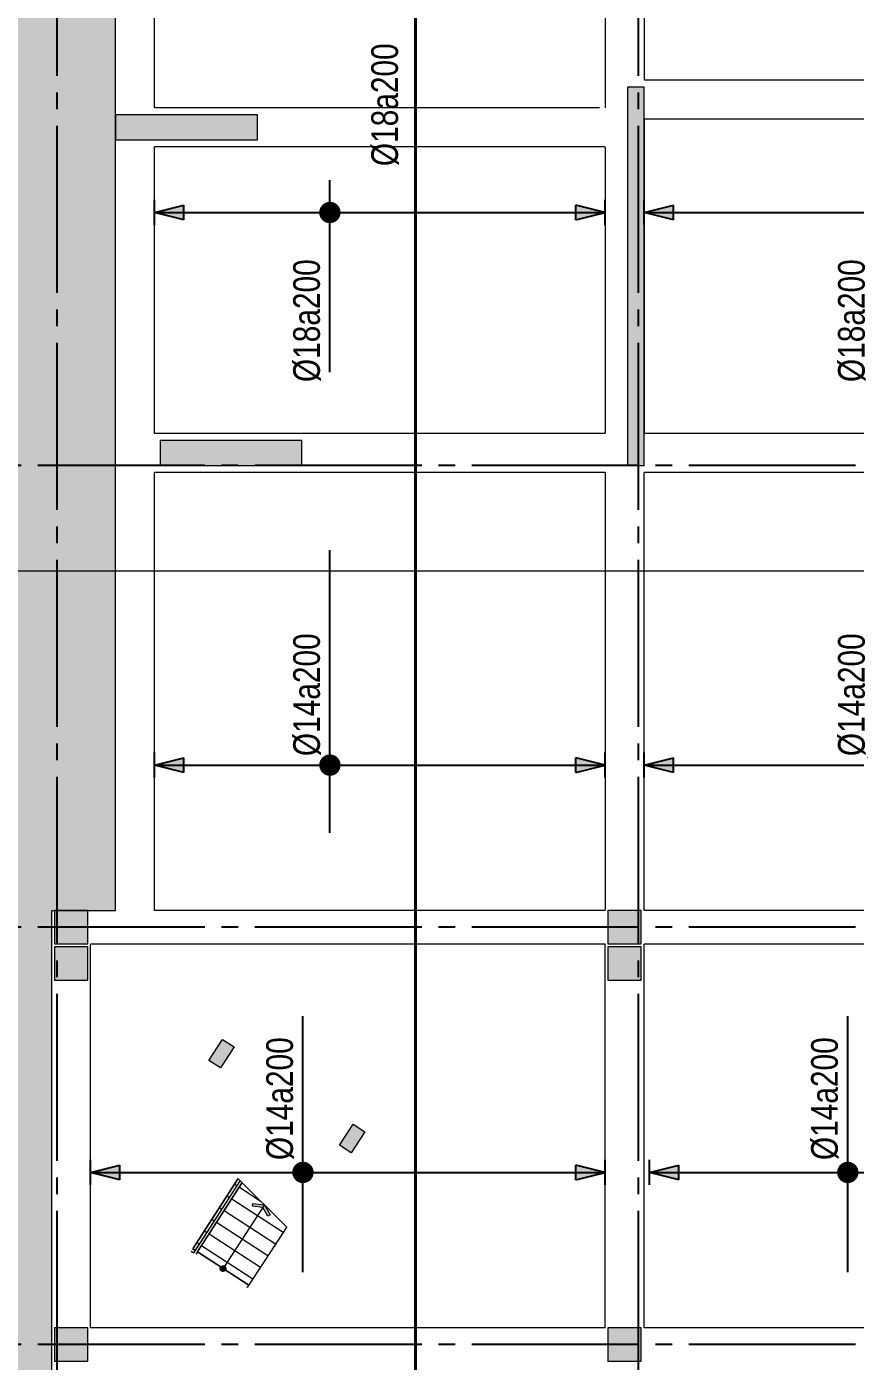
# Model space of a CAD drawing. Header units: millimetres. Extents: x -3819597 to -2591384, y 582389 to 820195.
# Drawn here: x -2690206 to -2675308, y 667731 to 691715 of the extents above; entities that cross this region are included whole.
import ezdxf
from ezdxf.enums import TextEntityAlignment as Align
from ezdxf.xclip import XClip

# ---------------------------------------------------------------- set-up
doc = ezdxf.new("R2010")
doc.units = ezdxf.units.MM
doc.header["$MEASUREMENT"] = 0
doc.header["$XCLIPFRAME"] = 0
for name, pattern in [('CENTER', [2, 1.25, -0.25, 0.25, -0.25]), ('CHG_XX_Damsan_Ham 2$0$CHG_XX_Damsan_Ham 2$0$HIDDEN', [0.375, 0.25, -0.125]), ('CHG_XX_Damsan_Ham 2$0$MB Ham 2$0$Hidden21', [3, 2, -1]), ('CHG_XX_Luoi truc$0$MB_Luoi truc$0$Center101', [13, 10, -1, 1, -1]), ('HIDDEN', [0.375, 0.25, -0.125])]:
    doc.linetypes.add(name, pattern=pattern)
doc.layers.get('0').update_dxf_attribs({"lineweight": 9})
doc.layers.get('Defpoints').update_dxf_attribs({"color": 10, "lineweight": 0})
for name, color, linetype in [('02HN. TEXT B', 1, 'Continuous'), ('08HN. SSS X', 6, 'Continuous'), ('12HN. GRID', 1, 'CENTER'), ("CHG_XX_Damsan_Ham 2$0$CHG_XX_Damsan_Ham 2$0$'S_General_Hatch_8", 8, 'Continuous'), ('CHG_XX_Damsan_Ham 2$0$MB Ham 2$0$Staircase', 30, 'Continuous'), ('CHG_XX_Damsan_Ham 2$0$MB Ham 2$0$Staircase Hidden', 34, 'CHG_XX_Damsan_Ham 2$0$MB Ham 2$0$Hidden21'), ('CHG_XX_Luoi truc$0$Grid', 34, 'Continuous'), ('CHG_XX_Luoi truc$0$Grid Line', 8, 'CHG_XX_Luoi truc$0$MB_Luoi truc$0$Center101'), ('dim', 51, 'Continuous')]:
    doc.layers.add(name, color=color, linetype=linetype)
for name, color, linetype, lineweight, plot in [('CHG_XX_Cot_Ham 2$0$NS-Column-H2', 90, 'Continuous', 13, False), ('CHG_XX_Cot_Ham 2$0$NS-Column-H2 @ 1', 90, 'Continuous', 13, False), ('CHG_XX_Cot_Ham 2$0$NS-Column-H2 @ 150', 90, 'Continuous', 13, False)]:
    doc.layers.add(name, color=color, linetype=linetype, lineweight=lineweight, plot=plot)
for name, color, linetype, lineweight in [('CHG_XX_Cot_Ham 2$0$NS-Pier-H2', 150, 'Continuous', 13), ('CHG_XX_Cot_Ham 2$0$NS-Pier-H2 @ 1', 150, 'Continuous', 13), ('CHG_XX_Cot_Ham 2$0$NS-Pier-H2 @ 150', 150, 'Continuous', 13), ("CHG_XX_Damsan_Ham 2$0$CHG_XX_Damsan_Ham 2$0$'S_General_Hidden_1 Thin", 1, 'CHG_XX_Damsan_Ham 2$0$CHG_XX_Damsan_Ham 2$0$HIDDEN', 18), ('CHG_XX_Damsan_Ham 2$0$CHG_XX_Damsan_Ham 2$0$DBAO', 3, 'Continuous', 13), ('CHG_XX_Damsan_Ham 2$0$CHG_XX_Damsan_Ham 2$0$mach ngung thi cong', 6, 'Continuous', 13), ('CHG_XX_Damsan_Ham 2$0$HATCH', 57, 'Continuous', 9), ('CHG_XX_Damsan_Ham 2$0$mach ngung thi cong', 6, 'Continuous', 13), ('CHG_XX_Damsan_Ham 2$0$tam cap ram', 8, 'Continuous', 5), ('thep chay suot', 5, 'HIDDEN', 40)]:
    doc.layers.add(name, color=color, linetype=linetype, lineweight=lineweight)
doc.styles.add('[HN042014]STYLE', font='arial.ttf', dxfattribs={"width": 0.8})
doc.styles.add('CHG_XX_Luoi truc$0$MB_Luoi truc$0$Grid A-F$0$VNI-HelveCB', font='VHELVCB_0.TTF')

# ---------------------------------------------------------------- blocks, each defined once
blk = doc.blocks.new('*U689')
at = {"layer": 'thep chay suot', "linetype": 'HIDDEN', "ltscale": 10}
blk.add_line((-20797.7, 0), (2669, 0), dxfattribs=at)
at = {"layer": '02HN. TEXT B', "linetype": 'ByBlock', "style": '[HN042014]STYLE', "width": 0.8, "flags": 8}
blk.add_attdef('1', text='', height=160, dxfattribs=at).set_placement((-938.4, 185.3), align=Align.MIDDLE_LEFT)
blk.add_attdef('0', text='', height=160, dxfattribs=at).set_placement((-351.3, 10.6), align=Align.MIDDLE_CENTER)
at = {"layer": 'Defpoints', "color": 9, "linetype": 'ByBlock', "style": '[HN042014]STYLE', "width": 0.8, "flags": 9}
for tag, p in [('2', (-9987.5, -1744.7)), ('3', (-9987.5, -2149.5)), ('4', (-9987.5, -2554.3)), ('5', (-9987.5, -2944.7))]:
    blk.add_attdef(tag, text='', height=250, dxfattribs=at).set_placement(p, align=Align.MIDDLE_CENTER)
blk = doc.blocks.new('*U251')
at = {"layer": '12HN. GRID', "linetype": 'Continuous'}
h = blk.add_hatch(color=256, dxfattribs=at)
h.dxf.hatch_style = 1
h.paths.add_polyline_path([(-44, 1206.5), (44, 1206.5), (0, 1382.5)])
h = blk.add_hatch(color=256, dxfattribs=at)
h.dxf.hatch_style = 1
h.paths.add_polyline_path([(0, -2234.2), (44, -2058.2), (-44, -2058.2)])
at = {"layer": '08HN. SSS X', "linetype": 'ByBlock', "ltscale": 10}
for p, q in [((-956.6, 0), (193.5, 0)), ((-956.6, 0), (-956.6, 0)), ((193.5, 0), (193.5, 0))]:
    blk.add_line(p, q, dxfattribs=at)
at = {"layer": '12HN. GRID', "linetype": 'Continuous'}
for p, q in [((-75, 1382.5), (75, 1382.5)), ((-44, 1206.5), (0, 1382.5)), ((0, 1382.5), (0, -2234.2)), ((0, 1382.5), (44, 1206.5)), ((-44, 1206.5), (44, 1206.5)), ((-44, -2058.2), (44, -2058.2)), ((-44, -2058.2), (0, -2234.2)), ((0, -2234.2), (44, -2058.2)), ((-75, -2234.2), (75, -2234.2))]:
    blk.add_line(p, q, dxfattribs=at)
at = {"layer": '12HN. GRID', "linetype": 'Continuous', "const_width": 64, "flags": 128}
blk.add_lwpolyline([(-32, 0, 1), (32, 0, 1)], format="xyb", close=True, dxfattribs=at)
at = {"layer": '02HN. TEXT B', "linetype": 'ByBlock', "style": '[HN042014]STYLE', "width": 0.8, "flags": 8}
blk.add_attdef('0', text='', height=160, dxfattribs=at).set_placement((1102.5, 160), align=Align.MIDDLE_CENTER)
blk.add_attdef('1', text='', height=160, dxfattribs=at).set_placement((-1015.8, 140), align=Align.MIDDLE_LEFT)
at = {"layer": 'Defpoints', "color": 9, "linetype": 'ByBlock', "style": '[HN042014]STYLE', "width": 0.8, "flags": 9}
for tag, p in [('2', (1563.3, 2083.7)), ('3', (1563.3, 1678.9)), ('4', (1563.3, 1274.1)), ('5', (1563.3, 883.7))]:
    blk.add_attdef(tag, text='', height=250, dxfattribs=at).set_placement(p, align=Align.MIDDLE_CENTER)
blk = doc.blocks.new('*U252')
at = {"layer": '12HN. GRID', "linetype": 'Continuous'}
h = blk.add_hatch(color=256, dxfattribs=at)
h.dxf.hatch_style = 1
h.paths.add_polyline_path([(-44, 1206.5), (44, 1206.5), (0, 1382.5)])
h = blk.add_hatch(color=256, dxfattribs=at)
h.dxf.hatch_style = 1
h.paths.add_polyline_path([(0, -2000.8), (44, -1824.8), (-44, -1824.8)])
at = {"layer": '08HN. SSS X', "linetype": 'ByBlock', "ltscale": 10}
for p, q in [((-404.7, 0), (1287.1, 0)), ((-404.7, 0), (-404.7, 0)), ((1287.1, 0), (1287.1, 0))]:
    blk.add_line(p, q, dxfattribs=at)
at = {"layer": '12HN. GRID', "linetype": 'Continuous'}
for p, q in [((-75, 1382.5), (75, 1382.5)), ((-44, 1206.5), (0, 1382.5)), ((0, 1382.5), (0, -2000.8)), ((0, 1382.5), (44, 1206.5)), ((-44, 1206.5), (44, 1206.5)), ((-44, -1824.8), (44, -1824.8)), ((-44, -1824.8), (0, -2000.8)), ((0, -2000.8), (44, -1824.8)), ((-75, -2000.8), (75, -2000.8))]:
    blk.add_line(p, q, dxfattribs=at)
at = {"layer": '12HN. GRID', "linetype": 'Continuous', "const_width": 64, "flags": 128}
blk.add_lwpolyline([(-32, 0, 1), (32, 0, 1)], format="xyb", close=True, dxfattribs=at)
at = {"layer": '02HN. TEXT B', "linetype": 'ByBlock', "style": '[HN042014]STYLE', "width": 0.8, "flags": 8}
blk.add_attdef('0', text='', height=160, dxfattribs=at).set_placement((1102.5, 160), align=Align.MIDDLE_CENTER)
blk.add_attdef('1', text='', height=160, dxfattribs=at).set_placement((53.8, 140), align=Align.MIDDLE_LEFT)
at = {"layer": 'Defpoints', "color": 9, "linetype": 'ByBlock', "style": '[HN042014]STYLE', "width": 0.8, "flags": 9}
for tag, p in [('2', (2756.9, 2083.7)), ('3', (2756.9, 1678.9)), ('4', (2756.9, 1274.1)), ('5', (2756.9, 883.7))]:
    blk.add_attdef(tag, text='', height=250, dxfattribs=at).set_placement(p, align=Align.MIDDLE_CENTER)
blk = doc.blocks.new('*U253')
at = {"layer": '12HN. GRID', "linetype": 'Continuous'}
h = blk.add_hatch(color=256, dxfattribs=at)
h.dxf.hatch_style = 1
h.paths.add_polyline_path([(-44, 1011.7), (44, 1011.7), (0, 1187.7)])
h = blk.add_hatch(color=256, dxfattribs=at)
h.dxf.hatch_style = 1
h.paths.add_polyline_path([(0, -2162.3), (44, -1986.3), (-44, -1986.3)])
at = {"layer": '08HN. SSS X', "linetype": 'ByBlock', "ltscale": 10}
for p, q in [((-598, 0), (935.2, 0)), ((-598, 0), (-598, 0)), ((935.2, 0), (935.2, 0))]:
    blk.add_line(p, q, dxfattribs=at)
at = {"layer": '12HN. GRID', "linetype": 'Continuous'}
for p, q in [((-75, 1187.7), (75, 1187.7)), ((-44, 1011.7), (0, 1187.7)), ((0, 1187.7), (0, -2162.3)), ((0, 1187.7), (44, 1011.7)), ((-44, 1011.7), (44, 1011.7)), ((-44, -1986.3), (44, -1986.3)), ((-44, -1986.3), (0, -2162.3)), ((0, -2162.3), (44, -1986.3)), ((-75, -2162.3), (75, -2162.3))]:
    blk.add_line(p, q, dxfattribs=at)
at = {"layer": '12HN. GRID', "linetype": 'Continuous', "const_width": 64, "flags": 128}
blk.add_lwpolyline([(-32, 0, 1), (32, 0, 1)], format="xyb", close=True, dxfattribs=at)
at = {"layer": '02HN. TEXT B', "linetype": 'ByBlock', "style": '[HN042014]STYLE', "width": 0.8, "flags": 8}
blk.add_attdef('0', text='', height=160, dxfattribs=at).set_placement((1102.5, 160), align=Align.MIDDLE_CENTER)
blk.add_attdef('1', text='', height=160, dxfattribs=at).set_placement((74, 140), align=Align.MIDDLE_LEFT)
at = {"layer": 'Defpoints', "color": 9, "linetype": 'ByBlock', "style": '[HN042014]STYLE', "width": 0.8, "flags": 9}
for tag, p in [('2', (2830, 20641.1)), ('3', (2830, 20236.4)), ('4', (2830, 19831.6)), ('5', (2830, 19441.1))]:
    blk.add_attdef(tag, text='', height=250, dxfattribs=at).set_placement(p, align=Align.MIDDLE_CENTER)
blk = doc.blocks.new('*U1036')
at = {"layer": 'CHG_XX_Cot_Ham 2$0$NS-Column-H2 @ 1'}
h = blk.add_hatch(color=256, dxfattribs=at)
h.dxf.hatch_style = 1
h.paths.add_polyline_path([(-300, -300), (-300, 300), (300, 300), (300, -300)])
at = {"layer": 'CHG_XX_Cot_Ham 2$0$NS-Column-H2 @ 150'}
h = blk.add_hatch(color=256, dxfattribs=at)
h.dxf.hatch_style = 1
h.paths.add_polyline_path([(-300, -300), (-300, 300), (300, 300), (300, -300)])
blk = doc.blocks.new('CHG_XX_Cot_Ham 2$0$HoBoi_C600x600')
at = {"layer": 'CHG_XX_Cot_Ham 2$0$NS-Column-H2'}
blk.add_lwpolyline([(300, -300), (300, 300), (-300, 300), (-300, -300)], close=True, dxfattribs=at)
blk.add_blockref('*U1036', (0, 0), dxfattribs=at)
blk = doc.blocks.new('*U1035')
at = {"layer": 'CHG_XX_Cot_Ham 2$0$NS-Pier-H2 @ 1'}
h = blk.add_hatch(color=256, dxfattribs=at)
h.dxf.hatch_style = 1
h.paths.add_polyline_path([(450, 0), (0, 0), (0, -2550), (450, -2550)])
at = {"layer": 'CHG_XX_Cot_Ham 2$0$NS-Pier-H2 @ 150'}
h = blk.add_hatch(color=256, dxfattribs=at)
h.dxf.hatch_style = 1
h.paths.add_polyline_path([(450, 0), (0, 0), (0, -2550), (450, -2550)])
blk = doc.blocks.new('CHG_XX_Cot_Ham 2$0$Block A_C450x2250')
at = {"layer": 'CHG_XX_Cot_Ham 2$0$NS-Pier-H2'}
blk.add_lwpolyline([(450, -2550), (0, -2550), (0, 0), (450, 0)], close=True, dxfattribs=at)
blk.add_blockref('*U1035', (0, 0), dxfattribs=at)
blk = doc.blocks.new('*U1029')
at = {"layer": 'CHG_XX_Luoi truc$0$Grid Line'}
blk.add_line((0, 0), (0, 608), dxfattribs=at)
at = {"layer": 'CHG_XX_Luoi truc$0$Grid', "lineweight": -2, "style": 'CHG_XX_Luoi truc$0$MB_Luoi truc$0$Grid A-F$0$VNI-HelveCB'}
for tag, p in [('GRIDSUB', (0, 617)), ('GRID', (0, -9))]:
    blk.add_attdef(tag, text='', height=5, dxfattribs=at).set_placement(p, align=Align.MIDDLE)
blk = doc.blocks.new('*U1031')
at = {"layer": 'CHG_XX_Luoi truc$0$Grid Line'}
blk.add_line((0, 0), (0, 438), dxfattribs=at)
at = {"layer": 'CHG_XX_Luoi truc$0$Grid', "lineweight": -2, "style": 'CHG_XX_Luoi truc$0$MB_Luoi truc$0$Grid A-F$0$VNI-HelveCB'}
for tag, p in [('GRIDSUB', (0, 447)), ('GRID', (0, -9))]:
    blk.add_attdef(tag, text='', height=5, dxfattribs=at).set_placement(p, align=Align.MIDDLE)
blk = doc.blocks.new('CHG_XX_Luoi truc')
at = {"layer": 'CHG_XX_Luoi truc$0$Grid', "xscale": 300, "yscale": 300, "zscale": 300}
for p in [(76850, -12747), (87300, -12747)]:
    blk.add_blockref('*U1029', p, dxfattribs=at)
at = {"layer": 'CHG_XX_Luoi truc$0$Grid', "xscale": 300.0000000000013, "yscale": 300.0000000000013, "zscale": 300.0000000000013, "rotation": 90}
for p in [(110703, 73850), (110703, 65550), (110703, 58050)]:
    blk.add_blockref('*U1031', p, dxfattribs=at)
blk = doc.blocks.new('CHG_XX_Cot_Ham 2')
at = {"layer": 'CHG_XX_Cot_Ham 2$0$NS-Column-H2'}
h = blk.add_hatch(color=256, dxfattribs=at)
h.paths.add_polyline_path([(79820.7, 63534.7), (80030.4, 63398.6), (79785.5, 63021.1), (79575.7, 63157.1)])
h.paths.add_polyline_path([(82169.6, 62010.7), (82379.3, 61874.6), (82134.4, 61497.1), (81924.7, 61633.2)])
at = {"layer": 'CHG_XX_Cot_Ham 2$0$NS-Pier-H2'}
h = blk.add_hatch(color=256, dxfattribs=at)
h.dxf.hatch_style = 1
h.paths.add_polyline_path([(99639.2, 163400), (-10900, 163400), (-10900, 85450), (-300, 85450), (-300, 84050), (32350, 84050), (32350, -9000), (103575.5, -9000), (106050, -6022), (106050, 158254.3)])
h.paths.add_polyline_path([(99533.7, 163100), (105750, 158110.4), (105750, 90450), (105650, 90450), (105750, 90450), (105750, 13850), (105750, 13722.3), (105750, -5913.6), (103434.7, -8700), (93599.8, -8700), (93299.8, -8700), (32650, -8700), (32650, 84350), (0, 84350), (0, 85750), (-10600, 85750), (-10600, 163100), (93600, 163100)], flags=16)
h = blk.add_hatch(color=256, dxfattribs=at)
h.dxf.hatch_style = 1
h.paths.add_polyline_path([(87402.9, 80650), (87102.9, 80650), (87102.9, 73850), (87402.9, 73850)])
at = {"layer": 'CHG_XX_Cot_Ham 2$0$NS-Column-H2'}
for points in [[(79820.7, 63534.7), (80030.4, 63398.6), (79785.5, 63021.1), (79575.7, 63157.1), (79820.7, 63534.7)], [(82169.6, 62010.7), (82379.3, 61874.6), (82134.4, 61497.1), (81924.7, 61633.2), (82169.6, 62010.7)]]:
    blk.add_lwpolyline(points, dxfattribs=at)
at = {"layer": 'CHG_XX_Cot_Ham 2$0$NS-Pier-H2'}
blk.add_lwpolyline([(87400, 80650), (87100, 80650), (87100, 73850), (87400, 73850)], close=True, dxfattribs=at)
at = {"layer": 'CHG_XX_Cot_Ham 2$0$NS-Column-H2'}
for p in [(77100, 65550), (87050, 65550), (77100, 64900), (87050, 64900), (77100, 58050), (87050, 58050)]:
    blk.add_blockref('CHG_XX_Cot_Ham 2$0$HoBoi_C600x600', p, dxfattribs=at)
at = {"layer": 'CHG_XX_Cot_Ham 2$0$NS-Pier-H2'}
blk.add_blockref('CHG_XX_Luoi truc', (0, 0), dxfattribs=at)
at = {"layer": 'CHG_XX_Cot_Ham 2$0$NS-Pier-H2', "xscale": -1, "rotation": 90}
for p in [(77900, 80150), (78700, 74300)]:
    blk.add_blockref('CHG_XX_Cot_Ham 2$0$Block A_C450x2250', p, dxfattribs=at)
blk = doc.blocks.new('CHG_XX_Damsan_Ham 2$0$MB Ham 2$0$Arrow 60')
at = {"linetype": 'ByBlock', "lineweight": -2}
h = blk.add_hatch(color=0, dxfattribs=at)
h.paths.add_polyline_path([(1.88, 0.94), (1.65, 1.38), (0, 0.56), (-1.65, 1.38), (-1.88, 0.94), (0, 0)], flags=17)
h.paths.add_polyline_path([(1.65, 1.38), (1.88, 0.94), (0, 0), (-1.88, 0.94), (-1.65, 1.38), (0, 0.56)])
blk.add_hatch(color=0, dxfattribs=at).paths.add_polyline_path([(1.65, 1.38), (1.88, 0.94), (0, 0), (-1.88, 0.94), (-1.65, 1.38), (0, 0.56)])
at = {"color": 0, "linetype": 'ByBlock', "lineweight": -2}
blk.add_lwpolyline([(1.65, 1.38), (1.88, 0.94), (0, 0), (-1.88, 0.94), (-1.65, 1.38), (0, 0.56)], close=True, dxfattribs=at)
blk = doc.blocks.new('CHG_XX_Damsan_Ham 2$0$MB Ham 2$0$Dot')
at = {"linetype": 'ByBlock', "lineweight": -2}
h = blk.add_hatch(color=0, dxfattribs=at)
edge = h.paths.add_edge_path()
edge.add_arc((0, 0), 0.5, 0, 360)
at = {"color": 0, "linetype": 'ByBlock', "lineweight": -2}
blk.add_line((0, -1), (0, 1), dxfattribs=at)
blk.add_circle((0, 0), 0.5, dxfattribs=at)
blk = doc.blocks.new('*U966')
at = {"layer": 'CHG_XX_Damsan_Ham 2$0$tam cap ram'}
h = blk.add_hatch(dxfattribs=at)
h.set_pattern_fill('_USER', color=256, scale=250, angle=90, pattern_type=0)
h.set_pattern_definition([(90, (2200, 2550), (-250, 2e-14), [])])
h.paths.add_polyline_path([(1200, 2550), (3200, 2550), (3200, 1450), (1200, 1450)])
h.paths.add_polyline_path([(1200, 1400), (3200, 1400), (3200, 1350), (1200, 1350)])
h.paths.add_polyline_path([(1200, 1200), (3200, 1200), (3200, 1150), (1200, 1150)])
h.paths.add_polyline_path([(1200, 1100), (3200, 1100), (3200, 0), (1200, 0)])
at = {"layer": 'CHG_XX_Damsan_Ham 2$0$MB Ham 2$0$Staircase'}
for p, q in [((1200, 0), (1200, 1100)), ((3200, 0), (3200, 1100)), ((0, 0), (4400, 0))]:
    blk.add_line(p, q, dxfattribs=at)
at = {"layer": 'CHG_XX_Damsan_Ham 2$0$MB Ham 2$0$Staircase Hidden'}
for p, q in [((4400, 2550), (4400, 0)), ((4400, 1200), (4400, 1350))]:
    blk.add_line(p, q, dxfattribs=at)
at = {"layer": 'CHG_XX_Damsan_Ham 2$0$tam cap ram'}
for p, q in [((0, 0), (0, 2550)), ((0, 2550), (4400, 2550)), ((1200, 1450), (1200, 2550)), ((1598, 1350), (1848, 2550)), ((1700, 1350), (1950, 2550)), ((3200, 1450), (3200, 2550)), ((600, 550), (600, 2000)), ((600, 2000), (3800, 2000)), ((3800, 550), (3800, 2000)), ((1100, 1100), (1100, 1450)), ((1100, 1450), (3300, 1450)), ((3300, 1100), (3300, 1450)), ((1150, 1150), (1150, 1400)), ((1150, 1400), (3250, 1400)), ((1200, 1150), (1200, 1400)), ((1200, 1400), (1200, 1350)), ((1200, 1350), (3200, 1350)), ((1200, 1200), (3200, 1200)), ((1200, 1200), (1200, 1150)), ((3200, 1150), (3200, 1400)), ((3250, 1150), (3250, 1400)), ((1100, 1100), (3300, 1100)), ((1150, 1150), (3250, 1150)), ((600, 550), (3800, 550))]:
    blk.add_line(p, q, dxfattribs=at)
for points in [[(1200, 2550), (3200, 2550), (3200, 1450), (1200, 1450)], [(1200, 1400), (3200, 1400), (3200, 1350), (1200, 1350)], [(1200, 1200), (3200, 1200), (3200, 1150), (1200, 1150)], [(1200, 1100), (3200, 1100), (3200, 0), (1200, 0)]]:
    blk.add_lwpolyline(points, close=True, dxfattribs=at)
for centre, start, end in [((1200, 1350), 90, 180), ((3200, 1350), 0, 90), ((1200, 1200), 180, 270), ((3200, 1200), 270, 0)]:
    blk.add_arc(centre, 1200, start, end, dxfattribs=at)
at = {"layer": 'CHG_XX_Damsan_Ham 2$0$tam cap ram', "yscale": 100, "zscale": 100}
for name, p, xscale, rotation in [('CHG_XX_Damsan_Ham 2$0$MB Ham 2$0$Arrow 60', (1835, 2000), 100, 270), ('CHG_XX_Damsan_Ham 2$0$MB Ham 2$0$Dot', (3200, 2000), 100, 270), ('CHG_XX_Damsan_Ham 2$0$MB Ham 2$0$Arrow 60', (3200, 550), -100, 90)]:
    blk.add_blockref(name, p, dxfattribs=dict(at, xscale=xscale, rotation=rotation))
blk = doc.blocks.new('CHG_XX_Damsan_Ham 2$0$ArchStaireH2')
ref = blk.add_blockref('*U966', (67645, -77861), dxfattribs=dict(rotation=237.0225098971513))
XClip(ref).set_block_clipping_path([(3250, 1350), (3249.9999999999, 2550), (1945, 2550), (1695, 1350)])
blk = doc.blocks.new('CHG_XX_Damsan_Ham 2', base_point=(3089256, -609981))
at = {"layer": "CHG_XX_Damsan_Ham 2$0$CHG_XX_Damsan_Ham 2$0$'S_General_Hatch_8"}
h = blk.add_hatch(dxfattribs=at)
h.set_pattern_fill('CROSS', color=256, scale=2000)
edge = h.paths.add_edge_path()
edge.add_line((76750, 42625), (76750, 65250))
edge.add_line((76750, 65250), (76750, 65850))
edge.add_line((76750, 65850), (77900, 65850))
edge.add_line((77900, 65850), (77900, 89350))
edge.add_line((77900, 89350), (76850, 89350))
edge.add_line((76850, 89350), (76850, 90650))
edge.add_line((76850, 90650), (76852, 131950))
edge.add_line((76852, 131950), (51950, 131950))
edge.add_line((51950, 131950), (51950, 130600))
edge.add_line((51950, 130600), (22700, 130600))
edge.add_line((22700, 130600), (22700, 84050))
edge.add_line((22700, 84050), (32350, 84050))
edge.add_line((32350, 84050), (32350, 22700))
edge.add_line((32350, 22700), (76500, 22700))
edge.add_line((76500, 22700), (76500, 23518))
edge.add_line((76500, 23518), (76750, 23518))
edge.add_line((76750, 23518), (76750, 42625))
edge.add_line((76750, 42625), (76750, 43198))
at = {"layer": "CHG_XX_Damsan_Ham 2$0$CHG_XX_Damsan_Ham 2$0$'S_General_Hidden_1 Thin", "ltscale": 10}
for p, q in [((77900, 65850), (77900, 89350)), ((78600, 80275), (78600, 84575)), ((86700, 84575), (86700, 80275)), ((87400, 83375), (87400, 80775)), ((98250, 80775), (87400, 80775)), ((86600, 80275), (78600, 80275)), ((98250, 80075), (87400, 80075)), ((87400, 80075), (87400, 74425)), ((78600, 74425), (78600, 79575)), ((86700, 79575), (78600, 79575)), ((86700, 79575), (86700, 74425)), ((86700, 74425), (78600, 74425)), ((98250, 74425), (87400, 74425)), ((86700, 73725), (78600, 73725)), ((78600, 65850), (78600, 73725)), ((97550, 73725), (87400, 73725)), ((87400, 65850), (87400, 73725)), ((97550, 65850), (87400, 65850)), ((77450, 58350), (77450, 65250)), ((77450, 65250), (86700, 65250)), ((86700, 58350), (86700, 65250)), ((87400, 58350), (87400, 65250)), ((87400, 65250), (97550, 65250)), ((86700, 58350), (77450, 58350)), ((97550, 58350), (87400, 58350))]:
    blk.add_line(p, q, dxfattribs=at)
for points in [[(86700, 73725), (86700, 65850), (78600, 65850)], [(32350, 22700), (76597, 22700), (76750, 24350), (76750, 32950), (76750, 40700), (76750, 65850), (77900, 65850)]]:
    blk.add_lwpolyline(points, dxfattribs=at)
at = {"layer": 'CHG_XX_Damsan_Ham 2$0$CHG_XX_Damsan_Ham 2$0$mach ngung thi cong'}
blk.add_lwpolyline([(23700, 90148), (-100, 90150), (-100, 153400), (99650, 153400), (99650, 71950), (75851, 71950), (75851, 88800), (75851, 88800), (75851, 129600), (23700, 129600)], close=True, dxfattribs=at)
at = {"layer": 'CHG_XX_Damsan_Ham 2$0$mach ngung thi cong'}
blk.add_lwpolyline([(23900, 90148), (-100, 90150), (-100, 153400), (99650, 153400), (99650, 71950), (75549, 71950), (75549, 88800), (75549, 88800), (75549, 129500), (23900, 129500)], close=True, dxfattribs=at)
at = {"layer": 'CHG_XX_Damsan_Ham 2$0$CHG_XX_Damsan_Ham 2$0$DBAO'}
blk.add_blockref('CHG_XX_Cot_Ham 2', (0, 0), dxfattribs=at)
at = {"layer": 'CHG_XX_Damsan_Ham 2$0$HATCH'}
for name, p in [('CHG_XX_Cot_Ham 2', (0, 0)), ('CHG_XX_Damsan_Ham 2$0$ArchStaireH2', (12250, 141050))]:
    blk.add_blockref(name, p, dxfattribs=at)
blk = doc.blocks.new('*U921')
at = {"layer": '12HN. GRID', "linetype": 'Continuous'}
h = blk.add_hatch(color=256, dxfattribs=at)
h.dxf.hatch_style = 1
h.paths.add_polyline_path([(-44, 874.8), (44, 874.8), (0, 1050.8)])
h = blk.add_hatch(color=256, dxfattribs=at)
h.dxf.hatch_style = 1
h.paths.add_polyline_path([(0, -1649.2), (44, -1473.2), (-44, -1473.2)])
at = {"layer": '08HN. SSS X', "linetype": 'ByBlock', "ltscale": 10}
for p, q in [((-956.6, 0), (193.5, 0)), ((-956.6, 0), (-956.6, 0)), ((193.5, 0), (193.5, 0))]:
    blk.add_line(p, q, dxfattribs=at)
at = {"layer": '12HN. GRID', "linetype": 'Continuous'}
for p, q in [((-75, 1050.8), (75, 1050.8)), ((-44, 874.8), (0, 1050.8)), ((0, 1050.8), (0, -1649.2)), ((0, 1050.8), (44, 874.8)), ((-44, 874.8), (44, 874.8)), ((-44, -1473.2), (44, -1473.2)), ((-44, -1473.2), (0, -1649.2)), ((0, -1649.2), (44, -1473.2)), ((-75, -1649.2), (75, -1649.2))]:
    blk.add_line(p, q, dxfattribs=at)
at = {"layer": '12HN. GRID', "linetype": 'Continuous', "const_width": 64, "flags": 128}
blk.add_lwpolyline([(-32, 0, 1), (32, 0, 1)], format="xyb", close=True, dxfattribs=at)
at = {"layer": '02HN. TEXT B', "linetype": 'ByBlock', "style": '[HN042014]STYLE', "width": 0.8, "flags": 8}
blk.add_attdef('0', text='', height=160, dxfattribs=at).set_placement((1102.5, 160), align=Align.MIDDLE_CENTER)
blk.add_attdef('1', text='', height=160, dxfattribs=at).set_placement((-1015.8, 140), align=Align.MIDDLE_LEFT)
at = {"layer": 'Defpoints', "color": 9, "linetype": 'ByBlock', "style": '[HN042014]STYLE', "width": 0.8, "flags": 9}
for tag, p in [('2', (1563.3, 2083.7)), ('3', (1563.3, 1678.9)), ('4', (1563.3, 1274.1)), ('5', (1563.3, 883.7))]:
    blk.add_attdef(tag, text='', height=250, dxfattribs=at).set_placement(p, align=Align.MIDDLE_CENTER)
blk = doc.blocks.new('*U922')
at = {"layer": '12HN. GRID', "linetype": 'Continuous'}
h = blk.add_hatch(color=256, dxfattribs=at)
h.dxf.hatch_style = 1
h.paths.add_polyline_path([(-44, 874.8), (44, 874.8), (0, 1050.8)])
h = blk.add_hatch(color=256, dxfattribs=at)
h.dxf.hatch_style = 1
h.paths.add_polyline_path([(0, -1649.2), (44, -1473.2), (-44, -1473.2)])
at = {"layer": '08HN. SSS X', "linetype": 'ByBlock', "ltscale": 10}
for p, q in [((-404.7, 0), (1287.1, 0)), ((-404.7, 0), (-404.7, 0)), ((1287.1, 0), (1287.1, 0))]:
    blk.add_line(p, q, dxfattribs=at)
at = {"layer": '12HN. GRID', "linetype": 'Continuous'}
for p, q in [((-75, 1050.8), (75, 1050.8)), ((-44, 874.8), (0, 1050.8)), ((0, 1050.8), (0, -1649.2)), ((0, 1050.8), (44, 874.8)), ((-44, 874.8), (44, 874.8)), ((-44, -1473.2), (44, -1473.2)), ((-44, -1473.2), (0, -1649.2)), ((0, -1649.2), (44, -1473.2)), ((-75, -1649.2), (75, -1649.2))]:
    blk.add_line(p, q, dxfattribs=at)
at = {"layer": '12HN. GRID', "linetype": 'Continuous', "const_width": 64, "flags": 128}
blk.add_lwpolyline([(-32, 0, 1), (32, 0, 1)], format="xyb", close=True, dxfattribs=at)
at = {"layer": '02HN. TEXT B', "linetype": 'ByBlock', "style": '[HN042014]STYLE', "width": 0.8, "flags": 8}
blk.add_attdef('0', text='', height=160, dxfattribs=at).set_placement((1102.5, 160), align=Align.MIDDLE_CENTER)
blk.add_attdef('1', text='', height=160, dxfattribs=at).set_placement((53.8, 140), align=Align.MIDDLE_LEFT)
at = {"layer": 'Defpoints', "color": 9, "linetype": 'ByBlock', "style": '[HN042014]STYLE', "width": 0.8, "flags": 9}
for tag, p in [('2', (2756.9, 2083.7)), ('3', (2756.9, 1678.9)), ('4', (2756.9, 1274.1)), ('5', (2756.9, 883.7))]:
    blk.add_attdef(tag, text='', height=250, dxfattribs=at).set_placement(p, align=Align.MIDDLE_CENTER)
blk = doc.blocks.new('*U923')
at = {"layer": '12HN. GRID', "linetype": 'Continuous'}
h = blk.add_hatch(color=256, dxfattribs=at)
h.dxf.hatch_style = 1
h.paths.add_polyline_path([(-44, 1096.6), (44, 1096.6), (0, 1272.6)])
h = blk.add_hatch(color=256, dxfattribs=at)
h.dxf.hatch_style = 1
h.paths.add_polyline_path([(0, -1810.7), (44, -1634.7), (-44, -1634.7)])
at = {"layer": '08HN. SSS X', "linetype": 'ByBlock', "ltscale": 10}
for p, q in [((-598, 0), (935.2, 0)), ((-598, 0), (-598, 0)), ((935.2, 0), (935.2, 0))]:
    blk.add_line(p, q, dxfattribs=at)
at = {"layer": '12HN. GRID', "linetype": 'Continuous'}
for p, q in [((-75, 1272.6), (75, 1272.6)), ((-44, 1096.6), (0, 1272.6)), ((0, 1272.6), (0, -1810.7)), ((0, 1272.6), (44, 1096.6)), ((-44, 1096.6), (44, 1096.6)), ((-44, -1634.7), (44, -1634.7)), ((-44, -1634.7), (0, -1810.7)), ((0, -1810.7), (44, -1634.7)), ((-75, -1810.7), (75, -1810.7))]:
    blk.add_line(p, q, dxfattribs=at)
at = {"layer": '12HN. GRID', "linetype": 'Continuous', "const_width": 64, "flags": 128}
blk.add_lwpolyline([(-32, 0, 1), (32, 0, 1)], format="xyb", close=True, dxfattribs=at)
at = {"layer": '02HN. TEXT B', "linetype": 'ByBlock', "style": '[HN042014]STYLE', "width": 0.8, "flags": 8}
blk.add_attdef('0', text='', height=160, dxfattribs=at).set_placement((1102.5, 160), align=Align.MIDDLE_CENTER)
blk.add_attdef('1', text='', height=160, dxfattribs=at).set_placement((74, 140), align=Align.MIDDLE_LEFT)
at = {"layer": 'Defpoints', "color": 9, "linetype": 'ByBlock', "style": '[HN042014]STYLE', "width": 0.8, "flags": 9}
for tag, p in [('2', (2830, 20641.1)), ('3', (2830, 20236.4)), ('4', (2830, 19831.6)), ('5', (2830, 19441.1))]:
    blk.add_attdef(tag, text='', height=250, dxfattribs=at).set_placement(p, align=Align.MIDDLE_CENTER)

msp = doc.modelspace()

# ---------------------------------------------------------------- block references
at = {"layer": '08HN. SSS X', "linetype": 'Continuous'}
ref = msp.add_blockref('*U921', (-2684754.3, 688375.8), dxfattribs=dict(at, xscale=3, yscale=3, zscale=3, rotation=90))
ref.add_attrib('1', '%%c18a200', dxfattribs={"layer": '02HN. TEXT B', "linetype": 'ByBlock', "height": 480, "rotation": 90, "style": '[HN042014]STYLE', "width": 0.8}).set_placement((-2685174.3, 685328.5), align=Align.MIDDLE_LEFT)
ref = msp.add_blockref('*U251', (-2674959.2, 688375.8), dxfattribs=dict(at, xscale=3, yscale=3, zscale=3, rotation=90))
ref.add_attrib('1', '%%c18a200', dxfattribs={"layer": '02HN. TEXT B', "linetype": 'ByBlock', "height": 480, "rotation": 90, "style": '[HN042014]STYLE', "width": 0.8}).set_placement((-2675379.2, 685328.5), align=Align.MIDDLE_LEFT)
ref = msp.add_blockref('*U922', (-2684754.3, 678445), dxfattribs=dict(at, xscale=3, yscale=3, zscale=3, rotation=90))
ref.add_attrib('1', '%%c14a200', dxfattribs={"layer": '02HN. TEXT B', "linetype": 'ByBlock', "height": 480, "rotation": 90, "style": '[HN042014]STYLE', "width": 0.8}).set_placement((-2685174.3, 678606.2), align=Align.MIDDLE_LEFT)
ref = msp.add_blockref('*U252', (-2674959.2, 678445), dxfattribs=dict(at, xscale=3, yscale=3, zscale=3, rotation=90))
ref.add_attrib('1', '%%c14a200', dxfattribs={"layer": '02HN. TEXT B', "linetype": 'ByBlock', "height": 480, "rotation": 90, "style": '[HN042014]STYLE', "width": 0.8}).set_placement((-2675379.2, 678606.2), align=Align.MIDDLE_LEFT)
ref = msp.add_blockref('*U923', (-2685238.8, 671125.3), dxfattribs=dict(at, xscale=3, yscale=3, zscale=3, rotation=90))
ref.add_attrib('1', '%%c14a200', dxfattribs={"layer": '02HN. TEXT B', "linetype": 'ByBlock', "height": 480, "rotation": 90, "style": '[HN042014]STYLE', "width": 0.8}).set_placement((-2685658.8, 671347.2), align=Align.MIDDLE_LEFT)
ref = msp.add_blockref('*U253', (-2675443.6, 671125.3), dxfattribs=dict(at, xscale=3, yscale=3, zscale=3, rotation=90))
ref.add_attrib('1', '%%c14a200', dxfattribs={"layer": '02HN. TEXT B', "linetype": 'ByBlock', "height": 480, "rotation": 90, "style": '[HN042014]STYLE', "width": 0.8}).set_placement((-2675863.6, 671347.2), align=Align.MIDDLE_LEFT)
at = {"layer": 'dim'}
msp.add_blockref('CHG_XX_Damsan_Ham 2', (322749.3, 0), dxfattribs=at)
at = {"layer": 'thep chay suot'}
ref = msp.add_blockref('*U689', (-2683214.5, 692024.1), dxfattribs=dict(at, xscale=3, yscale=3, zscale=3, rotation=90))
ref.add_attrib('1', '%%c18a200', dxfattribs={"layer": '02HN. TEXT B', "linetype": 'ByBlock', "height": 480, "rotation": 90, "style": '[HN042014]STYLE', "width": 0.8}).set_placement((-2683770.4, 689208.9), align=Align.MIDDLE_LEFT)

doc.saveas('drawing.dxf')
